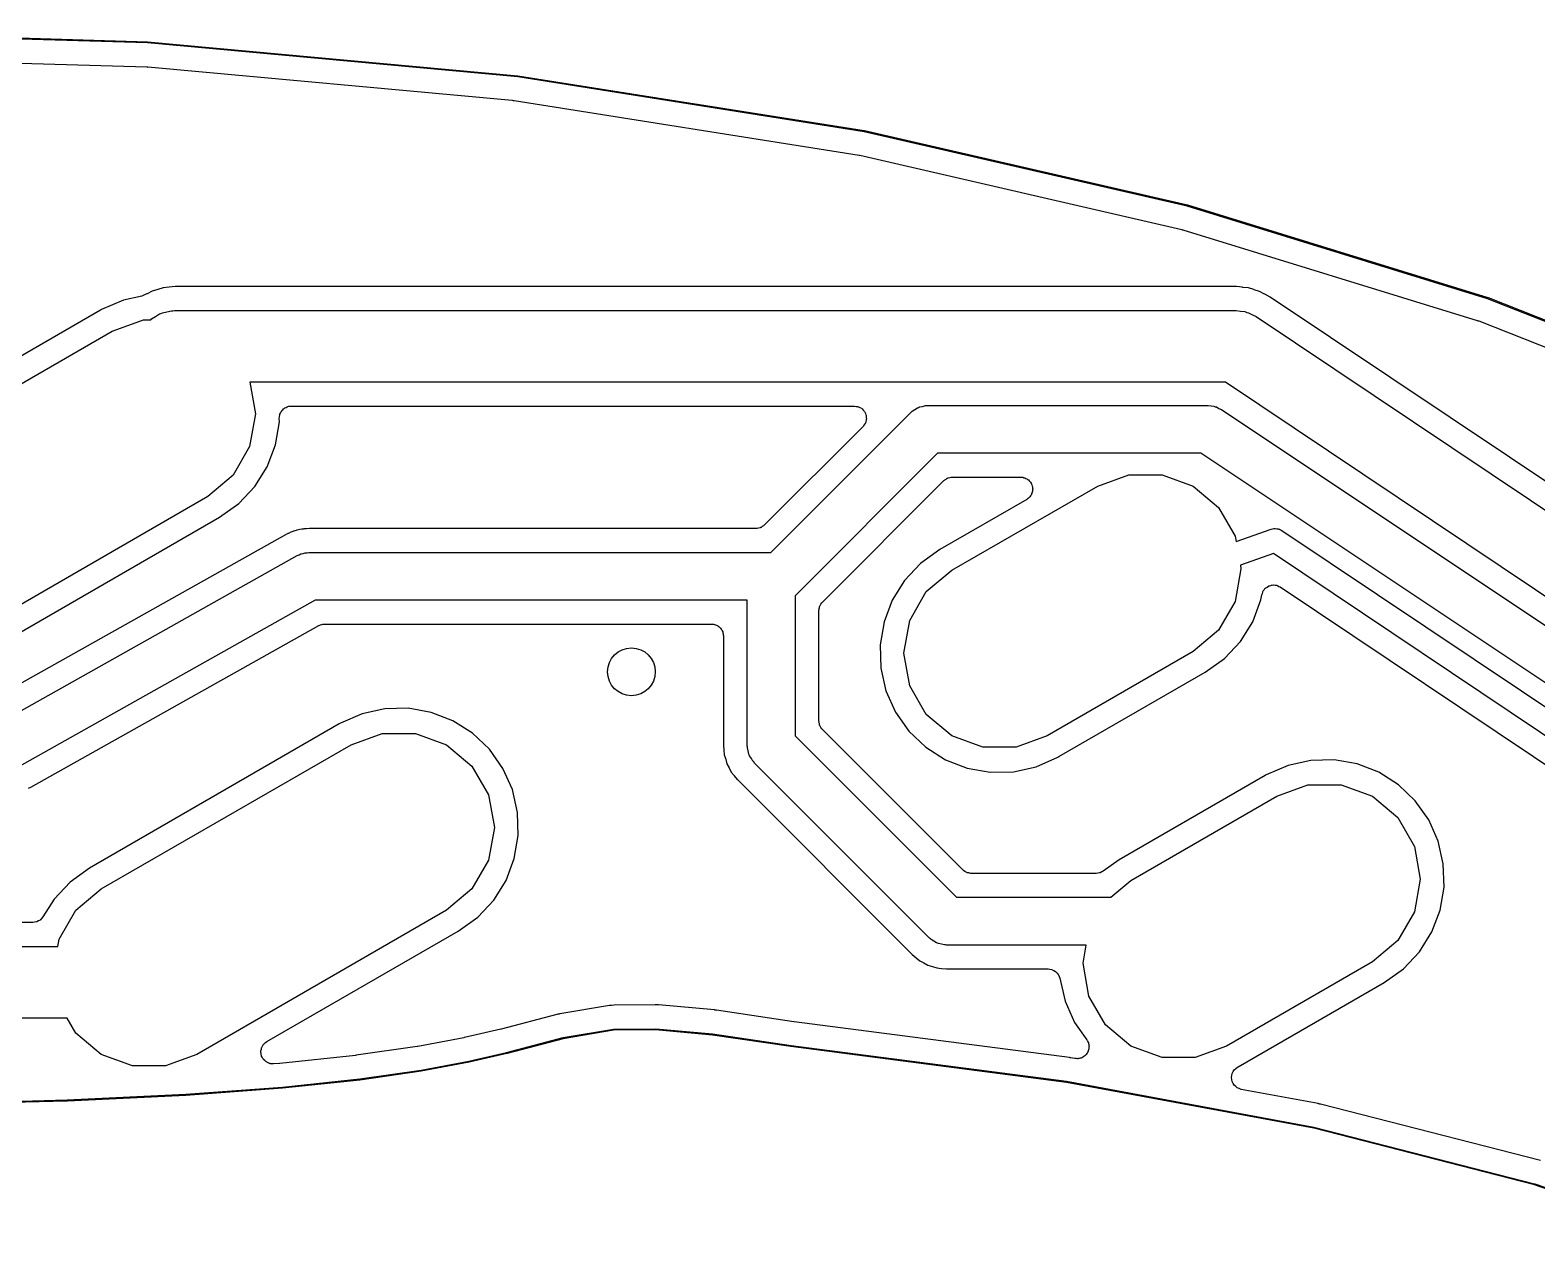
# Model space of a CAD drawing. Extents: x 69.6 to 139.6, y -158 to -61.
# Drawn here: x 106.91 to 119.53, y -71.27 to -61.03 of the extents above; entities that cross this region are included whole.
import ezdxf

# ---------------------------------------------------------------- set-up
doc = ezdxf.new("R2010")
doc.units = 0
doc.header["$MEASUREMENT"] = 0
doc.layers.add('BLACK', color=7, linetype='CONTINUOUS')

msp = doc.modelspace()

# ---------------------------------------------------------------- linework, layer by layer
at = {"layer": 'Black'}
for p, q in [((104.588, -61.027), (107.898, -61.1242)), ((107.897, -61.1342), (104.588, -61.037)), ((110.999, -61.4183), (107.897, -61.1342)), ((107.898, -61.1242), (107.898, -61.1243)), ((107.898, -61.1243), (107.898, -61.1243)), ((107.898, -61.1243), (111, -61.4083)), ((104.605, -61.2376), (107.892, -61.3352)), ((107.892, -61.3352), (107.895, -61.3358)), ((107.895, -61.3358), (107.9, -61.3353)), ((107.9, -61.3353), (110.952, -61.6131)), ((113.898, -61.8776), (110.999, -61.4183)), ((111, -61.4083), (111, -61.4084)), ((111, -61.4084), (111, -61.4084)), ((111, -61.4084), (113.9, -61.8678)), ((110.952, -61.6131), (110.96, -61.6152)), ((110.96, -61.6152), (110.964, -61.6152)), ((110.964, -61.6152), (110.968, -61.6158)), ((110.968, -61.6158), (113.856, -62.0733)), ((116.603, -62.5008), (113.898, -61.8776)), ((113.9, -61.8678), (113.9, -61.8678)), ((113.9, -61.8678), (113.901, -61.8678)), ((113.901, -61.8678), (116.606, -62.4911)), ((113.856, -62.0733), (113.859, -62.0745)), ((113.859, -62.0745), (113.863, -62.0746)), ((113.863, -62.0746), (116.558, -62.6969)), ((119.119, -63.2765), (116.603, -62.5008)), ((116.606, -62.4911), (116.606, -62.4912)), ((116.606, -62.4912), (116.606, -62.4912)), ((116.606, -62.4912), (119.122, -63.267)), ((116.558, -62.6969), (116.561, -62.6983)), ((116.561, -62.6983), (116.567, -62.699)), ((116.567, -62.699), (119.033, -63.4575)), ((107.983, -63.1985), (107.936, -63.2119)), ((107.984, -63.1982), (107.983, -63.1983)), ((107.983, -63.1983), (107.983, -63.1985)), ((108.03, -63.1842), (107.984, -63.1982)), ((108.078, -63.18), (108.03, -63.1842)), ((108.079, -63.1799), (108.078, -63.1799)), ((108.078, -63.1799), (108.078, -63.18)), ((108.129, -63.175), (108.079, -63.1799)), ((117.015, -63.175), (108.129, -63.175)), ((117.016, -63.175), (117.015, -63.175)), ((117.017, -63.175), (117.016, -63.175)), ((117.016, -63.175), (117.016, -63.175)), ((117.067, -63.1806), (117.017, -63.175)), ((117.017, -63.175), (117.017, -63.175)), ((117.068, -63.1806), (117.067, -63.1806)), ((117.068, -63.1807), (117.068, -63.1806)), ((117.116, -63.1856), (117.068, -63.1807)), ((117.162, -63.2002), (117.116, -63.1856)), ((117.163, -63.2003), (117.162, -63.2002)), ((117.163, -63.2005), (117.163, -63.2003)), ((117.209, -63.2146), (117.163, -63.2005)), ((107.696, -63.2875), (107.513, -63.3674)), ((107.85, -63.2536), (107.696, -63.2875)), ((107.862, -63.2487), (107.85, -63.2536)), ((107.874, -63.2447), (107.862, -63.2487)), ((107.893, -63.2351), (107.874, -63.2447)), ((107.894, -63.2346), (107.893, -63.2348)), ((107.893, -63.2348), (107.893, -63.2351)), ((107.936, -63.2119), (107.894, -63.2346)), ((117.252, -63.2378), (117.209, -63.2146)), ((117.252, -63.238), (117.252, -63.2378)), ((117.253, -63.2383), (117.252, -63.238)), ((117.297, -63.2622), (117.253, -63.2383)), ((122.766, -66.923), (117.297, -63.2622)), ((121.588, -64.253), (119.119, -63.2765)), ((119.122, -63.267), (119.122, -63.2671)), ((119.122, -63.2671), (119.123, -63.2671)), ((119.123, -63.2671), (121.592, -64.2437)), ((107.504, -63.3723), (106.559, -63.918)), ((107.513, -63.3674), (107.504, -63.3723)), ((107.602, -63.547), (107.863, -63.452)), ((107.863, -63.452), (107.926, -63.452)), ((107.926, -63.452), (107.932, -63.4452)), ((107.932, -63.4452), (107.966, -63.4256)), ((107.966, -63.4256), (107.998, -63.4031)), ((107.998, -63.4031), (108.01, -63.3997)), ((108.01, -63.3997), (108.022, -63.3931)), ((108.022, -63.3931), (108.06, -63.3863)), ((108.06, -63.3863), (108.098, -63.3761)), ((108.098, -63.3761), (108.111, -63.3773)), ((108.111, -63.3773), (108.124, -63.375)), ((108.124, -63.375), (117.015, -63.375)), ((117.015, -63.375), (117.051, -63.3813)), ((117.051, -63.3813), (117.087, -63.3837)), ((117.087, -63.3837), (117.102, -63.3903)), ((117.102, -63.3903), (117.118, -63.3931)), ((117.118, -63.3931), (117.149, -63.4112)), ((117.149, -63.4112), (117.182, -63.4258)), ((117.182, -63.4258), (122.653, -67.0926)), ((119.033, -63.4575), (119.038, -63.4602)), ((119.038, -63.4602), (119.042, -63.4611)), ((106.46, -64.2062), (107.602, -63.547)), ((119.042, -63.4611), (119.046, -63.4625)), ((119.046, -63.4625), (121.514, -64.44)), ((116.924, -63.975), (108.755, -63.975)), ((108.755, -63.975), (108.802, -64.2398)), ((122.319, -67.591), (116.924, -63.975)), ((109.019, -64.2194), (109.023, -64.2129)), ((109.023, -64.2129), (109.03, -64.2062)), ((109.03, -64.2062), (109.037, -64.1984)), ((109.037, -64.1984), (109.043, -64.1947)), ((109.043, -64.1947), (109.048, -64.1898)), ((109.048, -64.1898), (109.058, -64.1861)), ((109.058, -64.1861), (109.067, -64.181)), ((109.067, -64.181), (109.074, -64.1798)), ((109.074, -64.1798), (109.081, -64.177)), ((109.081, -64.177), (109.091, -64.1768)), ((109.091, -64.1768), (109.101, -64.175)), ((109.101, -64.175), (113.818, -64.175)), ((113.818, -64.175), (113.831, -64.1773)), ((113.831, -64.1773), (113.844, -64.1784)), ((113.844, -64.1784), (113.848, -64.1803)), ((113.848, -64.1803), (113.852, -64.181)), ((113.852, -64.181), (113.863, -64.1876)), ((113.863, -64.1876), (113.875, -64.1931)), ((113.875, -64.1931), (113.878, -64.1962)), ((113.878, -64.1962), (113.882, -64.1984)), ((113.882, -64.1984), (113.891, -64.2084)), ((113.891, -64.2084), (113.9, -64.2176)), ((113.9, -64.2176), (113.902, -64.2216)), ((114.296, -64.2235), (114.301, -64.2168)), ((114.301, -64.2168), (114.324, -64.2037)), ((114.324, -64.2037), (114.345, -64.1887)), ((114.345, -64.1887), (114.354, -64.1865)), ((114.354, -64.1865), (114.362, -64.1821)), ((114.362, -64.1821), (114.387, -64.1775)), ((114.387, -64.1775), (114.413, -64.1708)), ((114.413, -64.1708), (114.421, -64.1715)), ((114.421, -64.1715), (114.43, -64.17)), ((114.43, -64.17), (116.78, -64.17)), ((116.78, -64.17), (116.804, -64.1742)), ((116.804, -64.1742), (116.827, -64.1757)), ((116.827, -64.1757), (116.838, -64.1801)), ((116.838, -64.1801), (116.848, -64.1821)), ((116.848, -64.1821), (116.869, -64.194)), ((116.869, -64.194), (116.891, -64.2036)), ((116.891, -64.2036), (122.781, -68.1336)), ((108.802, -64.2398), (108.753, -64.5134)), ((108.969, -64.5001), (109.002, -64.3078)), ((109.001, -64.2778), (109.002, -64.2678)), ((109.002, -64.3078), (109.001, -64.2778)), ((109.002, -64.2576), (109.005, -64.2507)), ((109.002, -64.2678), (109.002, -64.2576)), ((109.005, -64.2507), (109.006, -64.2434)), ((109.006, -64.2434), (109.011, -64.2345)), ((109.011, -64.2345), (109.014, -64.225)), ((109.014, -64.225), (109.019, -64.2194)), ((113.117, -65.4), (114.289, -64.2286)), ((113.896, -64.335), (113.889, -64.3457)), ((113.904, -64.325), (113.896, -64.335)), ((113.902, -64.2216), (113.904, -64.225)), ((113.904, -64.225), (113.909, -64.2373)), ((113.906, -64.3209), (113.904, -64.325)), ((113.909, -64.3173), (113.906, -64.3209)), ((113.909, -64.2373), (113.914, -64.2491)), ((113.912, -64.3047), (113.909, -64.3173)), ((113.916, -64.2924), (113.912, -64.3047)), ((113.914, -64.2491), (113.915, -64.2535)), ((113.915, -64.2535), (113.916, -64.2576)), ((113.916, -64.2576), (113.916, -64.2707)), ((113.916, -64.2707), (113.918, -64.2837)), ((113.918, -64.2837), (113.916, -64.288)), ((113.916, -64.288), (113.916, -64.2924)), ((114.289, -64.2286), (114.296, -64.2235)), ((113.889, -64.3457), (113.064, -65.1707)), ((108.753, -64.5134), (108.614, -64.754)), ((108.9, -64.6825), (108.969, -64.5001)), ((114.513, -64.57), (113.32, -65.7628)), ((116.719, -64.57), (114.513, -64.57)), ((122.554, -68.463), (116.719, -64.57)), ((108.797, -64.8479), (108.9, -64.6825)), ((108.614, -64.754), (108.402, -64.9326)), ((108.663, -64.9901), (108.797, -64.8479)), ((113.549, -65.8164), (114.566, -64.7993)), ((114.566, -64.7993), (114.57, -64.7968)), ((114.57, -64.7968), (114.573, -64.7934)), ((114.573, -64.7934), (114.584, -64.7869)), ((114.584, -64.7869), (114.595, -64.7794)), ((114.595, -64.7794), (114.599, -64.7782)), ((114.599, -64.7782), (114.603, -64.776)), ((114.603, -64.776), (114.616, -64.7738)), ((114.616, -64.7738), (114.628, -64.7704)), ((114.628, -64.7704), (114.633, -64.7708)), ((114.632, -65.5503), (115.854, -64.8446)), ((114.633, -64.7708), (114.637, -64.77)), ((114.637, -64.77), (115.21, -64.77)), ((115.21, -64.77), (115.219, -64.7715)), ((115.219, -64.7715), (115.227, -64.7715)), ((115.227, -64.7715), (115.236, -64.7745)), ((115.236, -64.7745), (115.244, -64.776)), ((115.244, -64.776), (115.252, -64.7804)), ((115.252, -64.7804), (115.26, -64.7834)), ((115.26, -64.7834), (115.267, -64.789)), ((115.267, -64.789), (115.274, -64.7934)), ((115.274, -64.7934), (115.28, -64.8001)), ((115.28, -64.8001), (115.287, -64.8057)), ((115.287, -64.8057), (115.291, -64.8133)), ((115.291, -64.8133), (115.297, -64.82)), ((115.297, -64.82), (115.3, -64.8282)), ((115.3, -64.8282), (115.304, -64.8358)), ((115.304, -64.8358), (115.306, -64.8444)), ((115.306, -64.8444), (115.309, -64.8526)), ((115.854, -64.8446), (116.115, -64.7496)), ((116.115, -64.7496), (116.393, -64.7495)), ((116.393, -64.7495), (116.654, -64.8446)), ((116.654, -64.8446), (116.867, -65.0232)), ((108.402, -64.9326), (106.31, -66.1403)), ((115.26, -64.9566), (114.533, -65.3761)), ((115.267, -64.951), (115.26, -64.9566)), ((115.274, -64.9466), (115.267, -64.951)), ((115.28, -64.9399), (115.274, -64.9466)), ((115.287, -64.9343), (115.28, -64.9399)), ((115.291, -64.9267), (115.287, -64.9343)), ((115.297, -64.92), (115.291, -64.9267)), ((115.3, -64.9118), (115.297, -64.92)), ((115.304, -64.9042), (115.3, -64.9118)), ((115.306, -64.8956), (115.304, -64.9042)), ((115.309, -64.8874), (115.306, -64.8956)), ((115.309, -64.8526), (115.309, -64.8614)), ((115.309, -64.8614), (115.31, -64.87)), ((115.31, -64.87), (115.309, -64.8786)), ((115.309, -64.8786), (115.309, -64.8874)), ((108.5, -65.1065), (108.663, -64.9901)), ((116.867, -65.0232), (117.006, -65.2638)), ((106.407, -66.315), (108.5, -65.1065)), ((109.114, -65.2258), (109.098, -65.2306)), ((109.119, -65.2233), (109.114, -65.2258)), ((109.124, -65.2221), (109.119, -65.2233)), ((109.131, -65.219), (109.124, -65.2221)), ((109.143, -65.2166), (109.131, -65.219)), ((109.147, -65.2149), (109.143, -65.2166)), ((109.151, -65.2144), (109.147, -65.2149)), ((109.172, -65.2081), (109.151, -65.2144)), ((109.189, -65.2065), (109.172, -65.2081)), ((109.194, -65.205), (109.189, -65.2065)), ((109.2, -65.2049), (109.194, -65.205)), ((109.208, -65.2031), (109.2, -65.2049)), ((109.22, -65.203), (109.208, -65.2031)), ((109.224, -65.2022), (109.22, -65.203)), ((109.229, -65.2026), (109.224, -65.2022)), ((109.255, -65.2), (109.229, -65.2026)), ((112.993, -65.2), (109.255, -65.2)), ((112.997, -65.1992), (112.993, -65.2)), ((113.002, -65.1996), (112.997, -65.1992)), ((113.014, -65.1962), (113.002, -65.1996)), ((113.027, -65.194), (113.014, -65.1962)), ((113.031, -65.1918), (113.027, -65.194)), ((113.035, -65.1906), (113.031, -65.1918)), ((113.046, -65.1831), (113.035, -65.1906)), ((113.057, -65.1766), (113.046, -65.1831)), ((113.06, -65.1732), (113.057, -65.1766)), ((113.064, -65.1707), (113.06, -65.1732)), ((117.014, -65.3076), (117.307, -65.2056)), ((117.307, -65.2056), (117.318, -65.2037)), ((117.318, -65.2037), (117.329, -65.2006)), ((117.329, -65.2006), (117.335, -65.201)), ((117.335, -65.201), (117.341, -65.2)), ((117.341, -65.2), (117.353, -65.2021)), ((117.353, -65.2021), (117.364, -65.2029)), ((117.364, -65.2029), (117.37, -65.2054)), ((117.37, -65.2054), (117.376, -65.2065)), ((117.376, -65.2065), (117.385, -65.2123)), ((117.385, -65.2123), (117.396, -65.2169)), ((117.396, -65.2169), (122.636, -68.7269)), ((109.054, -65.2518), (106.616, -66.62)), ((109.055, -65.2511), (109.054, -65.2518)), ((109.07, -65.2448), (109.055, -65.2511)), ((109.074, -65.2424), (109.07, -65.2448)), ((109.078, -65.241), (109.074, -65.2424)), ((109.098, -65.2306), (109.078, -65.241)), ((117.006, -65.2638), (117.014, -65.3076)), ((106.662, -66.8237), (109.152, -65.4256)), ((109.152, -65.4256), (109.167, -65.4202)), ((109.167, -65.4202), (109.182, -65.4121)), ((109.182, -65.4121), (109.2, -65.4088)), ((109.2, -65.4088), (109.218, -65.4026)), ((109.218, -65.4026), (109.234, -65.4028)), ((109.234, -65.4028), (109.25, -65.4)), ((109.25, -65.4), (113.117, -65.4)), ((114.533, -65.3761), (114.371, -65.4926)), ((117.326, -65.4108), (117.049, -65.5072)), ((122.481, -68.8638), (117.326, -65.4108)), ((114.371, -65.4926), (114.237, -65.6348)), ((114.419, -65.7289), (114.632, -65.5503)), ((117.054, -65.5374), (117.006, -65.811)), ((117.049, -65.5072), (117.054, -65.5374)), ((114.237, -65.6348), (114.134, -65.8002)), ((114.28, -65.9695), (114.419, -65.7289)), ((117.236, -65.7323), (117.238, -65.7281)), ((117.238, -65.7281), (117.24, -65.7233)), ((117.24, -65.7233), (117.248, -65.7137)), ((117.248, -65.7137), (117.255, -65.7034)), ((117.255, -65.7034), (117.259, -65.7004)), ((117.259, -65.7004), (117.262, -65.6965)), ((117.262, -65.6965), (117.273, -65.6902)), ((117.273, -65.6902), (117.283, -65.6829)), ((117.283, -65.6829), (117.288, -65.6815)), ((117.288, -65.6815), (117.292, -65.6789)), ((117.292, -65.6789), (117.304, -65.6767)), ((117.304, -65.6767), (117.316, -65.6732)), ((117.316, -65.6732), (117.321, -65.6736)), ((117.321, -65.6736), (117.326, -65.6727)), ((117.326, -65.6727), (117.339, -65.6747)), ((117.339, -65.6747), (117.351, -65.6755)), ((117.351, -65.6755), (117.356, -65.6776)), ((117.356, -65.6776), (117.361, -65.6784)), ((117.361, -65.6784), (117.371, -65.6846)), ((117.371, -65.6846), (117.383, -65.6896)), ((117.383, -65.6896), (122.085, -68.8377)), ((109.302, -65.8), (106.823, -67.1919)), ((112.92, -65.8), (109.302, -65.8)), ((112.92, -67.02), (112.92, -65.8)), ((113.32, -65.7628), (113.32, -66.9372)), ((113.524, -65.8658), (113.526, -65.8529)), ((113.526, -65.8529), (113.528, -65.8491)), ((113.528, -65.8491), (113.529, -65.8448)), ((113.529, -65.8448), (113.537, -65.8341)), ((113.537, -65.8341), (113.543, -65.8228)), ((113.543, -65.8228), (113.547, -65.82)), ((113.547, -65.82), (113.549, -65.8164)), ((114.134, -65.8002), (114.065, -65.9826)), ((117.006, -65.811), (116.867, -66.0516)), ((117.152, -65.9803), (117.221, -65.798)), ((117.221, -65.798), (117.228, -65.756)), ((117.228, -65.756), (117.233, -65.7443)), ((117.233, -65.7443), (117.236, -65.7323)), ((113.52, -65.8784), (113.524, -65.8658)), ((113.521, -65.8828), (113.52, -65.8784)), ((113.52, -65.8871), (113.521, -65.8828)), ((113.52, -66.8129), (113.52, -65.8871)), ((114.065, -65.9826), (114.032, -66.1749)), ((114.232, -66.2431), (114.28, -65.9695)), ((117.049, -66.1458), (117.152, -65.9803)), ((106.921, -67.3661), (109.333, -66.0128)), ((109.333, -66.0128), (109.34, -66.0101)), ((109.34, -66.0101), (109.347, -66.006)), ((109.347, -66.006), (109.357, -66.0044)), ((109.357, -66.0044), (109.366, -66.0013)), ((109.366, -66.0013), (109.374, -66.0014)), ((109.374, -66.0014), (109.382, -66)), ((109.382, -66), (112.62, -66)), ((112.62, -66), (112.629, -66.0015)), ((112.629, -66.0015), (112.637, -66.0015)), ((112.637, -66.0015), (112.646, -66.0045)), ((112.646, -66.0045), (112.654, -66.006)), ((112.654, -66.006), (112.662, -66.0104)), ((112.662, -66.0104), (112.67, -66.0134)), ((112.67, -66.0134), (112.677, -66.019)), ((112.677, -66.019), (112.684, -66.0234)), ((112.684, -66.0234), (112.69, -66.0301)), ((112.69, -66.0301), (112.697, -66.0357)), ((112.697, -66.0357), (112.701, -66.0433)), ((112.701, -66.0433), (112.707, -66.05)), ((112.707, -66.05), (112.71, -66.0582)), ((112.71, -66.0582), (112.714, -66.0658)), ((112.714, -66.0658), (112.715, -66.0744)), ((112.715, -66.0744), (112.718, -66.0826)), ((112.718, -66.0826), (112.718, -66.0914)), ((112.718, -66.0914), (112.72, -66.1)), ((112.72, -66.1), (112.72, -67.0151)), ((116.867, -66.0516), (116.654, -66.2302)), ((114.032, -66.1749), (114.038, -66.3699)), ((116.654, -66.2302), (115.432, -66.9359)), ((116.915, -66.288), (117.049, -66.1458)), ((114.28, -66.5167), (114.232, -66.2431)), ((116.753, -66.4044), (116.915, -66.288)), ((114.038, -66.3699), (114.081, -66.5601)), ((115.53, -67.1105), (116.753, -66.4044)), ((114.081, -66.5601), (114.16, -66.7383)), ((114.419, -66.7574), (114.28, -66.5167)), ((109.886, -66.7097), (109.696, -66.7516)), ((110.081, -66.7056), (109.886, -66.7097)), ((110.273, -66.7395), (110.081, -66.7056)), ((110.455, -66.81), (110.273, -66.7395)), ((114.16, -66.7383), (114.273, -66.8977)), ((109.504, -66.8364), (107.411, -68.0448)), ((109.513, -66.8315), (109.504, -66.8364)), ((109.696, -66.7516), (109.513, -66.8315)), ((110.62, -66.9145), (110.455, -66.81)), ((113.521, -66.8172), (113.52, -66.8129)), ((113.52, -66.8216), (113.521, -66.8172)), ((113.524, -66.8342), (113.52, -66.8216)), ((113.526, -66.8471), (113.524, -66.8342)), ((113.528, -66.8509), (113.526, -66.8471)), ((113.529, -66.8552), (113.528, -66.8509)), ((113.537, -66.8659), (113.529, -66.8552)), ((113.543, -66.8772), (113.537, -66.8659)), ((114.632, -66.9359), (114.419, -66.7574)), ((109.602, -67.0111), (109.863, -66.9161)), ((109.863, -66.9161), (110.141, -66.9161)), ((110.141, -66.9161), (110.402, -67.0111)), ((110.761, -67.0491), (110.62, -66.9145)), ((113.32, -66.9372), (114.671, -68.2883)), ((113.547, -66.88), (113.543, -66.8772)), ((113.549, -66.8836), (113.547, -66.88)), ((114.725, -68.059), (113.549, -66.8836)), ((114.273, -66.8977), (114.414, -67.0322)), ((114.893, -67.031), (114.632, -66.9359)), ((115.432, -66.9359), (115.171, -67.031)), ((107.51, -68.2187), (109.602, -67.0111)), ((110.402, -67.0111), (110.614, -67.1897)), ((110.874, -67.2085), (110.761, -67.0491)), ((112.72, -67.0151), (112.724, -67.0562)), ((112.724, -67.0562), (112.724, -67.0567)), ((112.724, -67.0567), (112.724, -67.0572)), ((112.724, -67.0572), (112.727, -67.0956)), ((112.727, -67.0956), (112.739, -67.1324)), ((112.922, -67.0287), (112.92, -67.02)), ((112.921, -67.0374), (112.922, -67.0287)), ((112.928, -67.0627), (112.921, -67.0374)), ((112.932, -67.0884), (112.928, -67.0627)), ((112.936, -67.096), (112.932, -67.0884)), ((112.939, -67.1045), (112.936, -67.096)), ((112.954, -67.1259), (112.939, -67.1045)), ((114.414, -67.0322), (114.579, -67.1368)), ((115.171, -67.031), (114.893, -67.031)), ((115.338, -67.1952), (115.521, -67.1153)), ((115.521, -67.1153), (115.53, -67.1105)), ((110.614, -67.1897), (110.753, -67.4303)), ((110.953, -67.3867), (110.874, -67.2085)), ((112.739, -67.1324), (112.739, -67.1329)), ((112.739, -67.1329), (112.739, -67.1334)), ((112.739, -67.1334), (112.75, -67.1704)), ((112.75, -67.1704), (112.768, -67.2043)), ((112.768, -67.2043), (112.768, -67.2048)), ((112.768, -67.2048), (112.768, -67.2053)), ((112.768, -67.2053), (112.786, -67.2395)), ((112.786, -67.2395), (112.81, -67.2693)), ((112.967, -67.1486), (112.954, -67.1259)), ((112.974, -67.1542), (112.967, -67.1486)), ((112.979, -67.1614), (112.974, -67.1542)), ((114.447, -68.6298), (112.979, -67.1614)), ((114.579, -67.1368), (114.76, -67.2073)), ((114.76, -67.2073), (114.953, -67.2412)), ((114.953, -67.2412), (115.148, -67.2371)), ((115.148, -67.2371), (115.338, -67.1952)), ((117.448, -67.1834), (117.265, -67.2633)), ((117.638, -67.1415), (117.448, -67.1834)), ((117.833, -67.1374), (117.638, -67.1415)), ((118.026, -67.1713), (117.833, -67.1374)), ((118.207, -67.2418), (118.026, -67.1713)), ((118.372, -67.3464), (118.207, -67.2418)), ((106.9, -67.3751), (106.92, -67.3668)), ((106.92, -67.3668), (106.921, -67.3661)), ((112.81, -67.2693), (112.81, -67.2697)), ((112.81, -67.2697), (112.811, -67.2701)), ((112.811, -67.2701), (112.836, -67.3021)), ((112.836, -67.3021), (112.836, -67.3022)), ((112.836, -67.3022), (112.837, -67.303)), ((112.837, -67.303), (114.302, -68.7677)), ((117.256, -67.2681), (116.033, -67.9742)), ((117.265, -67.2633), (117.256, -67.2681)), ((117.354, -67.4427), (117.615, -67.3476)), ((117.615, -67.3476), (117.893, -67.3476)), ((117.893, -67.3476), (118.154, -67.4427)), ((118.513, -67.4809), (118.372, -67.3464)), ((110.753, -67.4303), (110.802, -67.7039)), ((110.996, -67.5769), (110.953, -67.3867)), ((116.132, -68.1484), (117.354, -67.4427)), ((118.154, -67.4427), (118.367, -67.6212)), ((118.626, -67.6403), (118.513, -67.4809)), ((111.002, -67.7719), (110.996, -67.5769)), ((118.367, -67.6212), (118.506, -67.8619)), ((110.802, -67.7039), (110.753, -67.9775)), ((118.705, -67.8185), (118.626, -67.6403)), ((110.969, -67.9642), (111.002, -67.7719)), ((118.506, -67.8619), (118.554, -68.1355)), ((118.748, -68.0087), (118.705, -67.8185)), ((110.753, -67.9775), (110.614, -68.2181)), ((110.9, -68.1466), (110.969, -67.9642)), ((116.033, -67.9742), (115.9, -68.0696)), ((107.411, -68.0448), (107.249, -68.1612)), ((114.728, -68.0616), (114.725, -68.059)), ((114.731, -68.0649), (114.728, -68.0616)), ((114.742, -68.0715), (114.731, -68.0649)), ((114.753, -68.079), (114.742, -68.0715)), ((114.757, -68.0801), (114.753, -68.079)), ((114.761, -68.0823), (114.757, -68.0801)), ((114.774, -68.0846), (114.761, -68.0823)), ((114.787, -68.088), (114.774, -68.0846)), ((114.791, -68.0876), (114.787, -68.088)), ((114.795, -68.0883), (114.791, -68.0876)), ((115.842, -68.0883), (114.795, -68.0883)), ((115.855, -68.086), (115.842, -68.0883)), ((115.869, -68.0847), (115.855, -68.086)), ((115.872, -68.083), (115.869, -68.0847)), ((115.876, -68.0823), (115.872, -68.083)), ((115.888, -68.0755), (115.876, -68.0823)), ((115.9, -68.0696), (115.888, -68.0755)), ((118.754, -68.2037), (118.748, -68.0087)), ((107.249, -68.1612), (107.115, -68.3034)), ((107.297, -68.3973), (107.51, -68.2187)), ((110.614, -68.2181), (110.402, -68.3967)), ((110.797, -68.312), (110.9, -68.1466)), ((115.965, -68.2883), (116.132, -68.1484)), ((118.554, -68.1355), (118.506, -68.4091)), ((118.721, -68.3961), (118.754, -68.2037)), ((107.115, -68.3034), (107.022, -68.453)), ((110.663, -68.4542), (110.797, -68.312)), ((114.671, -68.2883), (115.965, -68.2883)), ((106.937, -68.5), (102.214, -68.5)), ((106.952, -68.4973), (106.937, -68.5)), ((106.968, -68.4951), (106.952, -68.4973)), ((106.969, -68.4943), (106.968, -68.4951)), ((106.971, -68.494), (106.969, -68.4943)), ((106.985, -68.4861), (106.971, -68.494)), ((106.998, -68.4788), (106.985, -68.4861)), ((107, -68.4775), (106.998, -68.4788)), ((107.001, -68.4766), (107, -68.4775)), ((107.011, -68.4646), (107.001, -68.4766)), ((107.022, -68.453), (107.011, -68.4646)), ((107.158, -68.6379), (107.297, -68.3973)), ((110.402, -68.3967), (108.31, -69.6044)), ((110.5, -68.5706), (110.663, -68.4542)), ((118.506, -68.4091), (118.367, -68.6497)), ((118.652, -68.5784), (118.721, -68.3961)), ((108.897, -69.4966), (110.5, -68.5706)), ((114.454, -68.6348), (114.447, -68.6298)), ((118.549, -68.7438), (118.652, -68.5784)), ((102.005, -68.7), (107.147, -68.7)), ((107.147, -68.7), (107.158, -68.6379)), ((114.46, -68.6415), (114.454, -68.6348)), ((114.482, -68.6546), (114.46, -68.6415)), ((114.504, -68.6696), (114.482, -68.6546)), ((114.512, -68.6719), (114.504, -68.6696)), ((114.52, -68.6763), (114.512, -68.6719)), ((114.546, -68.6808), (114.52, -68.6763)), ((114.571, -68.6876), (114.546, -68.6808)), ((114.58, -68.6868), (114.571, -68.6876)), ((114.588, -68.6883), (114.58, -68.6868)), ((115.759, -68.6883), (114.588, -68.6883)), ((115.732, -68.8412), (115.759, -68.6883)), ((118.367, -68.6497), (118.154, -68.8283)), ((118.415, -68.886), (118.549, -68.7438)), ((114.302, -68.7677), (114.334, -68.7939)), ((114.334, -68.7939), (114.334, -68.7943)), ((114.334, -68.7943), (114.335, -68.7946)), ((114.335, -68.7946), (114.364, -68.8193)), ((114.364, -68.8193), (114.398, -68.8375)), ((114.398, -68.8375), (114.399, -68.8378)), ((114.399, -68.8378), (114.399, -68.838)), ((114.399, -68.838), (114.433, -68.8566)), ((114.433, -68.8566), (114.47, -68.8678)), ((114.47, -68.8678), (114.47, -68.8681)), ((114.47, -68.8681), (114.471, -68.8681)), ((114.471, -68.8681), (114.507, -68.8798)), ((114.507, -68.8798), (114.546, -68.8837)), ((114.546, -68.8837), (114.546, -68.8838)), ((114.546, -68.8838), (114.547, -68.8838)), ((114.547, -68.8838), (114.587, -68.8883)), ((115.78, -69.1148), (115.732, -68.8412)), ((118.154, -68.8283), (116.932, -69.534)), ((118.253, -69.0025), (118.415, -68.886)), ((114.587, -68.8883), (114.587, -68.8883)), ((114.587, -68.8883), (114.589, -68.8883)), ((114.589, -68.8883), (115.44, -68.8883)), ((115.44, -68.8883), (115.454, -68.8909)), ((115.454, -68.8909), (115.469, -68.8928)), ((115.469, -68.8928), (115.471, -68.8939)), ((115.471, -68.8939), (115.474, -68.8944)), ((115.474, -68.8944), (115.487, -68.9018)), ((115.487, -68.9018), (115.5, -68.9087)), ((115.5, -68.9087), (115.502, -68.9105)), ((115.502, -68.9105), (115.504, -68.9117)), ((115.504, -68.9117), (115.514, -68.9232)), ((115.514, -68.9232), (115.524, -68.9342)), ((115.524, -68.9342), (115.525, -68.9364)), ((115.525, -68.9364), (115.526, -68.9383)), ((115.526, -68.9383), (115.531, -68.9524)), ((115.531, -68.9524), (115.537, -68.9662)), ((115.537, -68.9662), (115.581, -69.1582)), ((117.029, -69.7086), (118.253, -69.0025)), ((115.919, -69.3554), (115.78, -69.1148)), ((111.765, -69.195), (111.349, -69.2647)), ((111.779, -69.1943), (111.765, -69.195)), ((111.782, -69.1937), (111.779, -69.1943)), ((111.784, -69.1939), (111.782, -69.1937)), ((111.804, -69.1918), (111.784, -69.1939)), ((112.149, -69.1887), (111.804, -69.1918)), ((112.158, -69.1896), (112.149, -69.1887)), ((112.163, -69.1892), (112.158, -69.1896)), ((112.169, -69.1901), (112.163, -69.1892)), ((112.176, -69.1901), (112.169, -69.1901)), ((112.645, -69.232), (112.176, -69.1901)), ((112.648, -69.2325), (112.645, -69.232)), ((112.655, -69.2327), (112.648, -69.2325)), ((112.656, -69.2328), (112.655, -69.2327)), ((112.659, -69.2337), (112.656, -69.2328)), ((112.662, -69.2342), (112.659, -69.2337)), ((112.663, -69.2344), (112.662, -69.2342)), ((113.311, -69.33), (112.663, -69.2344)), ((112.663, -69.2344), (112.663, -69.2344)), ((115.581, -69.1582), (115.66, -69.3364)), ((107.225, -69.3), (101.927, -69.3)), ((107.297, -69.4258), (107.225, -69.3)), ((111.324, -69.2696), (110.858, -69.3927)), ((111.334, -69.2682), (111.324, -69.2696)), ((111.339, -69.2663), (111.334, -69.2682)), ((111.345, -69.2658), (111.339, -69.2663)), ((111.349, -69.2647), (111.345, -69.2658)), ((111.801, -69.3918), (112.153, -69.3888)), ((112.153, -69.3888), (112.153, -69.3889)), ((112.153, -69.3889), (112.153, -69.3888)), ((112.153, -69.3888), (112.629, -69.4315)), ((113.312, -69.33), (113.311, -69.33)), ((113.313, -69.3303), (113.312, -69.33)), ((115.618, -69.6295), (113.313, -69.3303)), ((115.66, -69.3364), (115.763, -69.4826)), ((116.132, -69.534), (115.919, -69.3554)), ((107.51, -69.6044), (107.297, -69.4258)), ((108.87, -69.5189), (108.874, -69.5156)), ((108.874, -69.5156), (108.877, -69.5115)), ((108.877, -69.5115), (108.887, -69.5045)), ((108.887, -69.5045), (108.897, -69.4966)), ((110.547, -69.4645), (110.16, -69.537)), ((110.549, -69.4637), (110.547, -69.4645)), ((110.551, -69.4636), (110.549, -69.4637)), ((110.855, -69.3935), (110.551, -69.4636)), ((110.856, -69.3929), (110.855, -69.3935)), ((110.858, -69.3927), (110.856, -69.3929)), ((110.905, -69.5871), (111.377, -69.4629)), ((111.379, -69.4726), (110.908, -69.5968)), ((111.377, -69.4628), (111.8, -69.3919)), ((111.377, -69.4629), (111.377, -69.4628)), ((111.377, -69.4628), (111.377, -69.4628)), ((111.801, -69.4018), (111.379, -69.4726)), ((111.8, -69.3919), (111.801, -69.3918)), ((111.8, -69.3919), (111.8, -69.3919)), ((112.152, -69.3988), (111.801, -69.4018)), ((112.628, -69.4415), (112.152, -69.3988)), ((113.286, -69.5385), (112.628, -69.4415)), ((112.629, -69.4315), (112.629, -69.4315)), ((112.629, -69.4315), (112.629, -69.4315)), ((112.629, -69.4315), (113.288, -69.5286)), ((115.763, -69.4826), (115.765, -69.4868)), ((115.765, -69.4868), (115.768, -69.4903)), ((115.768, -69.4903), (115.771, -69.4989)), ((115.771, -69.4989), (115.776, -69.5069)), ((115.776, -69.5069), (115.776, -69.5106)), ((115.776, -69.5106), (115.778, -69.5141)), ((115.778, -69.5141), (115.779, -69.5186)), ((107.771, -69.6994), (107.51, -69.6044)), ((108.31, -69.6044), (108.049, -69.6994)), ((108.847, -69.5731), (108.851, -69.5612)), ((108.848, -69.5782), (108.847, -69.5731)), ((108.847, -69.5832), (108.848, -69.5782)), ((108.849, -69.5954), (108.847, -69.5832)), ((108.85, -69.6077), (108.849, -69.5954)), ((108.852, -69.6124), (108.85, -69.6077)), ((108.851, -69.5612), (108.853, -69.549)), ((108.853, -69.6174), (108.852, -69.6124)), ((108.853, -69.549), (108.855, -69.5446)), ((108.859, -69.6281), (108.853, -69.6174)), ((108.855, -69.5446), (108.857, -69.5397)), ((108.857, -69.5397), (108.864, -69.5296)), ((108.864, -69.6394), (108.859, -69.6281)), ((108.864, -69.5296), (108.87, -69.5189)), ((108.868, -69.643), (108.864, -69.6394)), ((108.87, -69.6475), (108.868, -69.643)), ((109.64, -69.612), (109.006, -69.6787)), ((109.644, -69.611), (109.64, -69.612)), ((109.646, -69.611), (109.644, -69.611)), ((110.155, -69.5377), (109.646, -69.611)), ((110.157, -69.537), (110.155, -69.5377)), ((110.16, -69.537), (110.157, -69.537)), ((110.589, -69.66), (110.905, -69.5871)), ((110.907, -69.5969), (110.592, -69.6698)), ((110.908, -69.5968), (110.907, -69.5968)), ((110.907, -69.5968), (110.907, -69.5969)), ((115.592, -69.8389), (113.286, -69.5385)), ((113.286, -69.5385), (113.286, -69.5385)), ((113.286, -69.5385), (113.286, -69.5385)), ((113.288, -69.5286), (115.593, -69.829)), ((115.625, -69.6313), (115.618, -69.6295)), ((115.628, -69.6315), (115.625, -69.6313)), ((115.63, -69.6325), (115.628, -69.6315)), ((115.663, -69.6386), (115.63, -69.6325)), ((115.673, -69.6387), (115.663, -69.6386)), ((115.682, -69.6403), (115.673, -69.6387)), ((115.686, -69.6395), (115.682, -69.6403)), ((115.691, -69.6399), (115.686, -69.6395)), ((115.694, -69.6389), (115.691, -69.6399)), ((115.698, -69.6389), (115.694, -69.6389)), ((115.707, -69.6358), (115.698, -69.6389)), ((115.716, -69.6342), (115.707, -69.6358)), ((115.72, -69.632), (115.716, -69.6342)), ((115.724, -69.6308), (115.72, -69.632)), ((115.727, -69.6286), (115.724, -69.6308)), ((115.731, -69.6273), (115.727, -69.6286)), ((115.738, -69.6215), (115.731, -69.6273)), ((115.746, -69.6169), (115.738, -69.6215)), ((115.749, -69.6134), (115.746, -69.6169)), ((115.753, -69.6107), (115.749, -69.6134)), ((115.755, -69.6076), (115.753, -69.6107)), ((115.758, -69.6052), (115.755, -69.6076)), ((115.762, -69.5973), (115.758, -69.6052)), ((115.768, -69.5903), (115.762, -69.5973)), ((115.77, -69.586), (115.768, -69.5903)), ((115.772, -69.5822), (115.77, -69.586)), ((115.773, -69.5786), (115.772, -69.5822)), ((115.775, -69.5753), (115.773, -69.5786)), ((115.777, -69.5663), (115.775, -69.5753)), ((115.78, -69.5576), (115.777, -69.5663)), ((115.779, -69.5186), (115.78, -69.5229)), ((115.78, -69.5229), (115.78, -69.5321)), ((115.78, -69.5321), (115.782, -69.5412)), ((115.781, -69.5486), (115.78, -69.5531)), ((115.78, -69.5531), (115.78, -69.5576)), ((115.782, -69.5412), (115.781, -69.5449)), ((115.781, -69.5449), (115.781, -69.5486)), ((116.393, -69.629), (116.132, -69.534)), ((116.671, -69.629), (116.393, -69.629)), ((116.932, -69.534), (116.671, -69.629)), ((108.049, -69.6994), (107.771, -69.6994)), ((108.88, -69.6554), (108.87, -69.6475)), ((108.888, -69.6643), (108.88, -69.6554)), ((108.893, -69.6665), (108.888, -69.6643)), ((108.897, -69.6698), (108.893, -69.6665)), ((108.908, -69.674), (108.897, -69.6698)), ((108.919, -69.6794), (108.908, -69.674)), ((108.925, -69.6799), (108.919, -69.6794)), ((108.929, -69.6817), (108.925, -69.6799)), ((108.942, -69.6817), (108.929, -69.6817)), ((108.954, -69.6829), (108.942, -69.6817)), ((109, -69.6795), (108.954, -69.6829)), ((109.004, -69.6786), (109, -69.6795)), ((109.006, -69.6787), (109.004, -69.6786)), ((109.675, -69.809), (110.188, -69.7352)), ((110.189, -69.7451), (109.676, -69.8189)), ((110.188, -69.7352), (110.589, -69.66)), ((110.591, -69.6699), (110.189, -69.7451)), ((110.189, -69.7451), (110.189, -69.7451)), ((110.189, -69.7451), (110.189, -69.7451)), ((110.592, -69.6698), (110.591, -69.6698)), ((110.591, -69.6698), (110.591, -69.6699)), ((116.977, -69.7805), (116.98, -69.7635)), ((116.98, -69.7633), (116.989, -69.748)), ((116.98, -69.7634), (116.98, -69.7633)), ((116.98, -69.7635), (116.98, -69.7634)), ((116.989, -69.748), (116.998, -69.7335)), ((116.998, -69.7334), (117.011, -69.7222)), ((116.998, -69.7335), (116.998, -69.7334)), ((116.998, -69.7335), (116.998, -69.7335)), ((117.011, -69.7222), (117.025, -69.7114)), ((117.025, -69.7113), (117.029, -69.7086)), ((117.025, -69.7114), (117.025, -69.7113)), ((117.025, -69.7113), (117.025, -69.7113)), ((117.025, -69.7113), (117.025, -69.7113)), ((108.219, -69.9374), (109.027, -69.8776)), ((109.028, -69.8876), (108.22, -69.9474)), ((109.027, -69.8776), (109.675, -69.809)), ((109.676, -69.8189), (109.028, -69.8876)), ((109.028, -69.8876), (109.028, -69.8876)), ((109.028, -69.8876), (109.028, -69.8876)), ((109.676, -69.8189), (109.676, -69.8189)), ((109.676, -69.8189), (109.676, -69.8189)), ((117.663, -70.2226), (115.592, -69.8389)), ((115.593, -69.829), (115.593, -69.8291)), ((115.593, -69.8291), (115.594, -69.8291)), ((115.594, -69.8291), (117.665, -70.2128)), ((116.974, -69.7975), (116.977, -69.7805)), ((116.974, -69.7976), (116.974, -69.7975)), ((116.974, -69.7975), (116.974, -69.7975)), ((116.977, -69.8148), (116.974, -69.7976)), ((116.98, -69.8317), (116.977, -69.8148)), ((116.98, -69.8318), (116.98, -69.8317)), ((116.98, -69.8319), (116.98, -69.8318)), ((116.988, -69.8468), (116.98, -69.8319)), ((116.997, -69.8619), (116.988, -69.8468)), ((116.997, -69.862), (116.997, -69.8619)), ((116.997, -69.8621), (116.997, -69.862)), ((117.01, -69.8735), (116.997, -69.8621)), ((117.023, -69.8845), (117.01, -69.8735)), ((117.023, -69.8846), (117.023, -69.8845)), ((117.023, -69.8845), (117.023, -69.8845)), ((117.04, -69.8907), (117.023, -69.8846)), ((117.056, -69.8967), (117.04, -69.8907)), ((106.024, -70.0158), (107.226, -69.9847)), ((107.226, -69.9947), (106.024, -70.0258)), ((107.226, -69.9847), (108.219, -69.9374)), ((107.227, -69.9947), (107.226, -69.9947)), ((108.219, -69.9474), (107.227, -69.9947)), ((107.227, -69.9947), (107.227, -69.9947)), ((108.22, -69.9474), (108.219, -69.9474)), ((108.219, -69.9474), (108.219, -69.9474)), ((117.7, -70.016), (117.056, -69.8967)), ((117.056, -69.8967), (117.056, -69.8967)), ((117.701, -70.0166), (117.7, -70.016)), ((117.704, -70.0169), (117.701, -70.0166)), ((117.705, -70.017), (117.704, -70.0169)), ((117.708, -70.0174), (117.705, -70.017)), ((117.705, -70.017), (117.705, -70.017)), ((117.715, -70.0197), (117.708, -70.0174)), ((117.72, -70.0204), (117.715, -70.0197)), ((119.563, -70.4936), (117.72, -70.0204)), ((119.511, -70.696), (117.663, -70.2226)), ((117.665, -70.2128), (117.665, -70.2129)), ((117.665, -70.2129), (117.665, -70.2129)), ((117.665, -70.2129), (119.513, -70.6864)), ((121.148, -71.2657), (119.511, -70.696)), ((119.513, -70.6864), (119.514, -70.6865)), ((119.514, -70.6865), (119.514, -70.6865)), ((119.514, -70.6865), (121.151, -71.2563))]:
    msp.add_line(p, q, dxfattribs=at)
msp.add_circle((111.95, -66.4), 0.2, dxfattribs=at)

doc.saveas('drawing.dxf')
